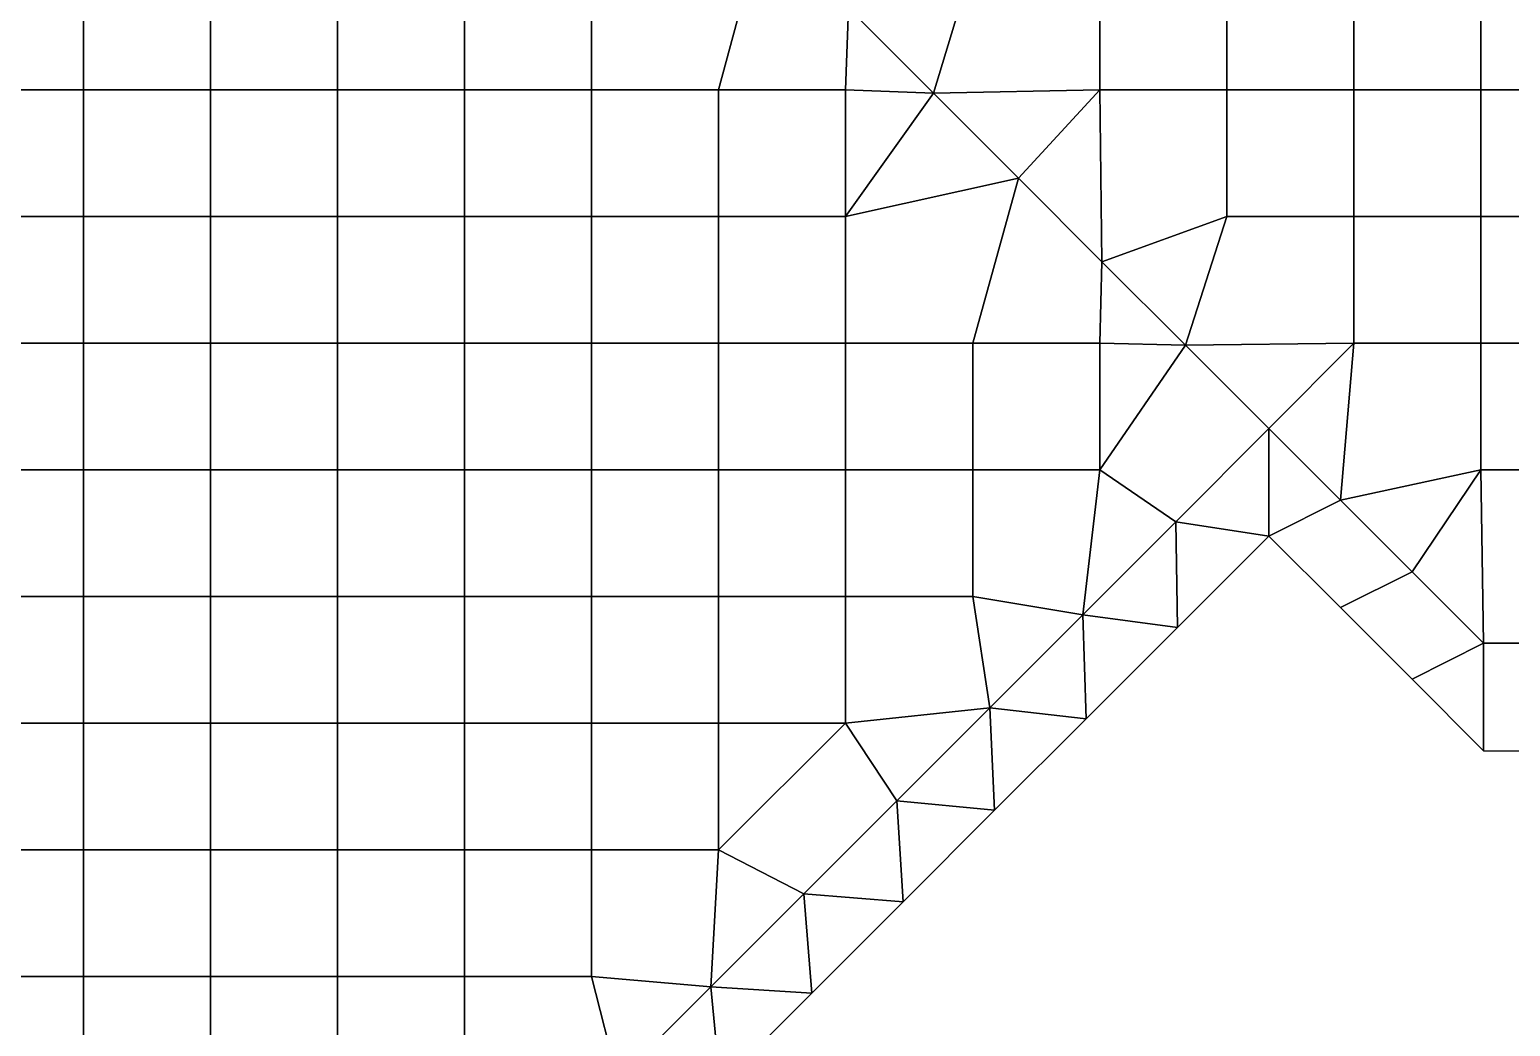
# Model space of a CAD drawing. Extents: x -13 to 39.3, y -26.5 to 20.6.
# Drawn here: x 5.41 to 11.26, y -18.2 to -14.26 of the extents above; entities that cross this region are included whole.
import ezdxf

# ---------------------------------------------------------------- set-up
doc = ezdxf.new("R2010")
doc.units = 0
doc.layers.add('BARS', color=1, linetype='CONTINUOUS')
doc.layers.add('FACES', color=5, linetype='CONTINUOUS')

msp = doc.modelspace()

# ---------------------------------------------------------------- linework, layer by layer
at = {"layer": 'BARS'}
for p, q in [((8.97809, -14.5134), (8.64221, -14.1775)), ((8.97809, -14.5134, 3.3), (8.64221, -14.1775, 3.3)), ((9.31396, -14.8492), (8.97809, -14.5134)), ((9.31396, -14.8492, 3.3), (8.97809, -14.5134, 3.3)), ((9.64394, -15.1792), (9.31396, -14.8492)), ((9.64394, -15.1792, 3.3), (9.31396, -14.8492, 3.3)), ((9.97393, -15.5092), (9.64394, -15.1792)), ((9.97393, -15.5092, 3.3), (9.64394, -15.1792, 3.3)), ((10.3039, -15.8392), (9.97393, -15.5092)), ((10.3039, -15.8392, 3.3), (9.97393, -15.5092, 3.3)), ((9.93621, -16.2069), (10.3039, -15.8392)), ((9.93621, -16.2069, 3.3), (10.3039, -15.8392, 3.3)), ((10.5868, -16.122), (10.3039, -15.8392)), ((10.5868, -16.122, 3.3), (10.3039, -15.8392, 3.3)), ((10.8696, -16.4049), (10.5868, -16.122)), ((10.8696, -16.4049, 3.3), (10.5868, -16.122, 3.3)), ((9.56852, -16.5746), (9.93621, -16.2069)), ((9.56852, -16.5746, 3.3), (9.93621, -16.2069, 3.3)), ((9.9425, -16.6249), (10.3039, -16.2635)), ((9.9425, -16.6249, 3.3), (10.3039, -16.2635, 3.3)), ((10.3039, -16.2635), (10.5868, -16.5463)), ((10.3039, -16.2635, 3.3), (10.5868, -16.5463, 3.3)), ((11.1524, -16.6877), (10.8696, -16.4049)), ((11.1524, -16.6877, 3.3), (10.8696, -16.4049, 3.3)), ((10.5868, -16.5463), (10.8696, -16.8291)), ((10.5868, -16.5463, 3.3), (10.8696, -16.8291, 3.3)), ((9.20082, -16.9423), (9.56852, -16.5746)), ((9.20082, -16.9423, 3.3), (9.56852, -16.5746, 3.3)), ((9.58109, -16.9863), (9.9425, -16.6249)), ((9.58109, -16.9863, 3.3), (9.9425, -16.6249, 3.3)), ((11.1524, -16.6877), (11.6518, -16.6877)), ((11.1524, -16.6877, 3.3), (11.6518, -16.6877, 3.3)), ((10.8696, -16.8291), (11.1524, -17.112)), ((10.8696, -16.8291, 3.3), (11.1524, -17.112, 3.3)), ((8.83313, -17.31), (9.20082, -16.9423)), ((8.83313, -17.31, 3.3), (9.20082, -16.9423, 3.3)), ((9.21968, -17.3477), (9.58109, -16.9863)), ((9.21968, -17.3477, 3.3), (9.58109, -16.9863, 3.3)), ((11.1524, -17.112), (11.6518, -17.112)), ((11.1524, -17.112, 3.3), (11.6518, -17.112, 3.3)), ((8.46543, -17.6777), (8.83313, -17.31)), ((8.46543, -17.6777, 3.3), (8.83313, -17.31, 3.3)), ((8.85827, -17.7091), (9.21968, -17.3477)), ((8.85827, -17.7091, 3.3), (9.21968, -17.3477, 3.3)), ((8.09774, -18.0454), (8.46543, -17.6777)), ((8.09774, -18.0454, 3.3), (8.46543, -17.6777, 3.3)), ((8.49686, -18.0705), (8.85827, -17.7091)), ((8.49686, -18.0705, 3.3), (8.85827, -17.7091, 3.3)), ((7.73004, -18.4131), (8.09774, -18.0454)), ((7.73004, -18.4131, 3.3), (8.09774, -18.0454, 3.3)), ((8.13545, -18.4319), (8.49686, -18.0705)), ((8.13545, -18.4319, 3.3), (8.49686, -18.0705, 3.3))]:
    msp.add_line(p, q, dxfattribs=at)
at = {"layer": 'FACES'}
for points in [[(8.12887, -14.4995), (8.30633, -13.8416), (7.62675, -13.9988), (7.62675, -14.4995)], [(8.12887, -14.4995, 3.3), (8.30633, -13.8416, 3.3), (7.62675, -13.9988, 3.3), (7.62675, -14.4995, 3.3)], [(8.64221, -14.1775), (8.30633, -13.8416), (8.12887, -14.4995), (8.63098, -14.4995)], [(8.64221, -14.1775, 3.3), (8.30633, -13.8416, 3.3), (8.12887, -14.4995, 3.3), (8.63098, -14.4995, 3.3)], [(5.6183, -13.9988), (5.11618, -13.9988), (5.11618, -14.4995), (5.6183, -14.4995)], [(5.6183, -13.9988, 3.3), (5.11618, -13.9988, 3.3), (5.11618, -14.4995, 3.3), (5.6183, -14.4995, 3.3)], [(6.12041, -13.9988), (5.6183, -13.9988), (5.6183, -14.4995), (6.12041, -14.4995)], [(6.12041, -13.9988, 3.3), (5.6183, -13.9988, 3.3), (5.6183, -14.4995, 3.3), (6.12041, -14.4995, 3.3)], [(6.62252, -13.9988), (6.12041, -13.9988), (6.12041, -14.4995), (6.62252, -14.4995)], [(6.62252, -13.9988, 3.3), (6.12041, -13.9988, 3.3), (6.12041, -14.4995, 3.3), (6.62252, -14.4995, 3.3)], [(7.12464, -13.9988), (6.62252, -13.9988), (6.62252, -14.4995), (7.12464, -14.4995)], [(7.12464, -13.9988, 3.3), (6.62252, -13.9988, 3.3), (6.62252, -14.4995, 3.3), (7.12464, -14.4995, 3.3)], [(7.62675, -13.9988), (7.12464, -13.9988), (7.12464, -14.4995), (7.62675, -14.4995)], [(7.62675, -13.9988, 3.3), (7.12464, -13.9988, 3.3), (7.12464, -14.4995, 3.3), (7.62675, -14.4995, 3.3)], [(8.97809, -14.5134), (9.13309, -13.9988), (8.64221, -14.1775)], [(8.97809, -14.5134, 3.3), (9.13309, -13.9988, 3.3), (8.64221, -14.1775, 3.3)], [(9.63521, -14.4995), (9.63521, -13.9988), (9.13309, -13.9988), (8.97809, -14.5134)], [(9.63521, -14.4995, 3.3), (9.63521, -13.9988, 3.3), (9.13309, -13.9988, 3.3), (8.97809, -14.5134, 3.3)], [(10.1373, -13.9988), (9.63521, -13.9988), (9.63521, -14.4995), (10.1373, -14.4995)], [(10.1373, -13.9988, 3.3), (9.63521, -13.9988, 3.3), (9.63521, -14.4995, 3.3), (10.1373, -14.4995, 3.3)], [(10.6394, -13.9988), (10.1373, -13.9988), (10.1373, -14.4995), (10.6394, -14.4995)], [(10.6394, -13.9988, 3.3), (10.1373, -13.9988, 3.3), (10.1373, -14.4995, 3.3), (10.6394, -14.4995, 3.3)], [(11.1415, -13.9988), (10.6394, -13.9988), (10.6394, -14.4995), (11.1415, -14.4995)], [(11.1415, -13.9988, 3.3), (10.6394, -13.9988, 3.3), (10.6394, -14.4995, 3.3), (11.1415, -14.4995, 3.3)], [(11.6437, -13.9988), (11.1415, -13.9988), (11.1415, -14.4995), (11.6437, -14.4995)], [(11.6437, -13.9988, 3.3), (11.1415, -13.9988, 3.3), (11.1415, -14.4995, 3.3), (11.6437, -14.4995, 3.3)], [(8.97809, -14.5134), (8.64221, -14.1775), (8.63098, -14.4995)], [(8.97809, -14.5134, 3.3), (8.64221, -14.1775, 3.3), (8.63098, -14.4995, 3.3)], [(8.97809, -14.5134, 0.66), (8.97809, -14.5134), (8.64221, -14.1775), (8.64221, -14.1775, 0.66)], [(8.97809, -14.5134, 1.32), (8.97809, -14.5134, 0.66), (8.64221, -14.1775, 0.66), (8.64221, -14.1775, 1.32)], [(8.97809, -14.5134, 1.98), (8.97809, -14.5134, 1.32), (8.64221, -14.1775, 1.32), (8.64221, -14.1775, 1.98)], [(8.97809, -14.5134, 2.64), (8.97809, -14.5134, 1.98), (8.64221, -14.1775, 1.98), (8.64221, -14.1775, 2.64)], [(8.97809, -14.5134, 2.64), (8.64221, -14.1775, 2.64), (8.64221, -14.1775, 3.3), (8.97809, -14.5134, 3.3)], [(5.6183, -14.4995), (5.11618, -14.4995), (5.11618, -15.0002), (5.6183, -15.0002)], [(5.6183, -14.4995, 3.3), (5.11618, -14.4995, 3.3), (5.11618, -15.0002, 3.3), (5.6183, -15.0002, 3.3)], [(6.12041, -14.4995), (5.6183, -14.4995), (5.6183, -15.0002), (6.12041, -15.0002)], [(6.12041, -14.4995, 3.3), (5.6183, -14.4995, 3.3), (5.6183, -15.0002, 3.3), (6.12041, -15.0002, 3.3)], [(6.62252, -14.4995), (6.12041, -14.4995), (6.12041, -15.0002), (6.62252, -15.0002)], [(6.62252, -14.4995, 3.3), (6.12041, -14.4995, 3.3), (6.12041, -15.0002, 3.3), (6.62252, -15.0002, 3.3)], [(7.12464, -14.4995), (6.62252, -14.4995), (6.62252, -15.0002), (7.12464, -15.0002)], [(7.12464, -14.4995, 3.3), (6.62252, -14.4995, 3.3), (6.62252, -15.0002, 3.3), (7.12464, -15.0002, 3.3)], [(7.62675, -14.4995), (7.12464, -14.4995), (7.12464, -15.0002), (7.62675, -15.0002)], [(7.62675, -14.4995, 3.3), (7.12464, -14.4995, 3.3), (7.12464, -15.0002, 3.3), (7.62675, -15.0002, 3.3)], [(8.12887, -14.4995), (7.62675, -14.4995), (7.62675, -15.0002), (8.12887, -15.0002)], [(8.12887, -14.4995, 3.3), (7.62675, -14.4995, 3.3), (7.62675, -15.0002, 3.3), (8.12887, -15.0002, 3.3)], [(8.63098, -14.4995), (8.12887, -14.4995), (8.12887, -15.0002), (8.63098, -15.0002)], [(8.63098, -14.4995, 3.3), (8.12887, -14.4995, 3.3), (8.12887, -15.0002, 3.3), (8.63098, -15.0002, 3.3)], [(8.97809, -14.5134), (8.63098, -14.4995), (8.63098, -15.0002)], [(8.97809, -14.5134, 3.3), (8.63098, -14.4995, 3.3), (8.63098, -15.0002, 3.3)], [(9.31396, -14.8492), (8.97809, -14.5134), (8.63098, -15.0002)], [(9.31396, -14.8492, 3.3), (8.97809, -14.5134, 3.3), (8.63098, -15.0002, 3.3)], [(9.63521, -14.4995), (8.97809, -14.5134), (9.31396, -14.8492)], [(9.63521, -14.4995, 3.3), (8.97809, -14.5134, 3.3), (9.31396, -14.8492, 3.3)], [(9.31396, -14.8492, 0.66), (9.31396, -14.8492), (8.97809, -14.5134), (8.97809, -14.5134, 0.66)], [(9.31396, -14.8492, 1.32), (9.31396, -14.8492, 0.66), (8.97809, -14.5134, 0.66), (8.97809, -14.5134, 1.32)], [(9.31396, -14.8492, 1.98), (9.31396, -14.8492, 1.32), (8.97809, -14.5134, 1.32), (8.97809, -14.5134, 1.98)], [(9.31396, -14.8492, 2.64), (9.31396, -14.8492, 1.98), (8.97809, -14.5134, 1.98), (8.97809, -14.5134, 2.64)], [(9.31396, -14.8492, 2.64), (8.97809, -14.5134, 2.64), (8.97809, -14.5134, 3.3), (9.31396, -14.8492, 3.3)], [(9.64394, -15.1792), (9.63521, -14.4995), (9.31396, -14.8492)], [(9.64394, -15.1792, 3.3), (9.63521, -14.4995, 3.3), (9.31396, -14.8492, 3.3)], [(10.1373, -15.0002), (10.1373, -14.4995), (9.63521, -14.4995), (9.64394, -15.1792)], [(10.1373, -15.0002, 3.3), (10.1373, -14.4995, 3.3), (9.63521, -14.4995, 3.3), (9.64394, -15.1792, 3.3)], [(10.6394, -14.4995), (10.1373, -14.4995), (10.1373, -15.0002), (10.6394, -15.0002)], [(10.6394, -14.4995, 3.3), (10.1373, -14.4995, 3.3), (10.1373, -15.0002, 3.3), (10.6394, -15.0002, 3.3)], [(11.1415, -14.4995), (10.6394, -14.4995), (10.6394, -15.0002), (11.1415, -15.0002)], [(11.1415, -14.4995, 3.3), (10.6394, -14.4995, 3.3), (10.6394, -15.0002, 3.3), (11.1415, -15.0002, 3.3)], [(11.6437, -14.4995), (11.1415, -14.4995), (11.1415, -15.0002), (11.6437, -15.0002)], [(11.6437, -14.4995, 3.3), (11.1415, -14.4995, 3.3), (11.1415, -15.0002, 3.3), (11.6437, -15.0002, 3.3)], [(9.13309, -15.5009), (9.31396, -14.8492), (8.63098, -15.0002), (8.63098, -15.5009)], [(9.13309, -15.5009, 3.3), (9.31396, -14.8492, 3.3), (8.63098, -15.0002, 3.3), (8.63098, -15.5009, 3.3)], [(9.64394, -15.1792), (9.31396, -14.8492), (9.13309, -15.5009), (9.63521, -15.5009)], [(9.64394, -15.1792, 3.3), (9.31396, -14.8492, 3.3), (9.13309, -15.5009, 3.3), (9.63521, -15.5009, 3.3)], [(9.64394, -15.1792, 0.66), (9.64394, -15.1792), (9.31396, -14.8492), (9.31396, -14.8492, 0.66)], [(9.64394, -15.1792, 1.32), (9.64394, -15.1792, 0.66), (9.31396, -14.8492, 0.66), (9.31396, -14.8492, 1.32)], [(9.64394, -15.1792, 1.98), (9.64394, -15.1792, 1.32), (9.31396, -14.8492, 1.32), (9.31396, -14.8492, 1.98)], [(9.64394, -15.1792, 2.64), (9.64394, -15.1792, 1.98), (9.31396, -14.8492, 1.98), (9.31396, -14.8492, 2.64)], [(9.64394, -15.1792, 2.64), (9.31396, -14.8492, 2.64), (9.31396, -14.8492, 3.3), (9.64394, -15.1792, 3.3)], [(5.6183, -15.0002), (5.11618, -15.0002), (5.11618, -15.5009), (5.6183, -15.5009)], [(5.6183, -15.0002, 3.3), (5.11618, -15.0002, 3.3), (5.11618, -15.5009, 3.3), (5.6183, -15.5009, 3.3)], [(6.12041, -15.0002), (5.6183, -15.0002), (5.6183, -15.5009), (6.12041, -15.5009)], [(6.12041, -15.0002, 3.3), (5.6183, -15.0002, 3.3), (5.6183, -15.5009, 3.3), (6.12041, -15.5009, 3.3)], [(6.62252, -15.0002), (6.12041, -15.0002), (6.12041, -15.5009), (6.62252, -15.5009)], [(6.62252, -15.0002, 3.3), (6.12041, -15.0002, 3.3), (6.12041, -15.5009, 3.3), (6.62252, -15.5009, 3.3)], [(7.12464, -15.0002), (6.62252, -15.0002), (6.62252, -15.5009), (7.12464, -15.5009)], [(7.12464, -15.0002, 3.3), (6.62252, -15.0002, 3.3), (6.62252, -15.5009, 3.3), (7.12464, -15.5009, 3.3)], [(7.62675, -15.0002), (7.12464, -15.0002), (7.12464, -15.5009), (7.62675, -15.5009)], [(7.62675, -15.0002, 3.3), (7.12464, -15.0002, 3.3), (7.12464, -15.5009, 3.3), (7.62675, -15.5009, 3.3)], [(8.12887, -15.0002), (7.62675, -15.0002), (7.62675, -15.5009), (8.12887, -15.5009)], [(8.12887, -15.0002, 3.3), (7.62675, -15.0002, 3.3), (7.62675, -15.5009, 3.3), (8.12887, -15.5009, 3.3)], [(8.63098, -15.0002), (8.12887, -15.0002), (8.12887, -15.5009), (8.63098, -15.5009)], [(8.63098, -15.0002, 3.3), (8.12887, -15.0002, 3.3), (8.12887, -15.5009, 3.3), (8.63098, -15.5009, 3.3)], [(9.97393, -15.5092), (10.1373, -15.0002), (9.64394, -15.1792)], [(9.97393, -15.5092, 3.3), (10.1373, -15.0002, 3.3), (9.64394, -15.1792, 3.3)], [(10.6394, -15.0002), (10.1373, -15.0002), (9.97393, -15.5092), (10.6394, -15.5009)], [(10.6394, -15.0002, 3.3), (10.1373, -15.0002, 3.3), (9.97393, -15.5092, 3.3), (10.6394, -15.5009, 3.3)], [(11.1415, -15.0002), (10.6394, -15.0002), (10.6394, -15.5009), (11.1415, -15.5009)], [(11.1415, -15.0002, 3.3), (10.6394, -15.0002, 3.3), (10.6394, -15.5009, 3.3), (11.1415, -15.5009, 3.3)], [(11.6437, -15.0002), (11.1415, -15.0002), (11.1415, -15.5009), (11.6437, -15.5009)], [(11.6437, -15.0002, 3.3), (11.1415, -15.0002, 3.3), (11.1415, -15.5009, 3.3), (11.6437, -15.5009, 3.3)], [(9.97393, -15.5092), (9.64394, -15.1792), (9.63521, -15.5009)], [(9.97393, -15.5092, 3.3), (9.64394, -15.1792, 3.3), (9.63521, -15.5009, 3.3)], [(9.97393, -15.5092, 0.66), (9.97393, -15.5092), (9.64394, -15.1792), (9.64394, -15.1792, 0.66)], [(9.97393, -15.5092, 1.32), (9.97393, -15.5092, 0.66), (9.64394, -15.1792, 0.66), (9.64394, -15.1792, 1.32)], [(9.97393, -15.5092, 1.98), (9.97393, -15.5092, 1.32), (9.64394, -15.1792, 1.32), (9.64394, -15.1792, 1.98)], [(9.97393, -15.5092, 2.64), (9.97393, -15.5092, 1.98), (9.64394, -15.1792, 1.98), (9.64394, -15.1792, 2.64)], [(9.97393, -15.5092, 2.64), (9.64394, -15.1792, 2.64), (9.64394, -15.1792, 3.3), (9.97393, -15.5092, 3.3)], [(5.6183, -15.5009), (5.11618, -15.5009), (5.11618, -16.0016), (5.6183, -16.0016)], [(5.6183, -15.5009, 3.3), (5.11618, -15.5009, 3.3), (5.11618, -16.0016, 3.3), (5.6183, -16.0016, 3.3)], [(6.12041, -15.5009), (5.6183, -15.5009), (5.6183, -16.0016), (6.12041, -16.0016)], [(6.12041, -15.5009, 3.3), (5.6183, -15.5009, 3.3), (5.6183, -16.0016, 3.3), (6.12041, -16.0016, 3.3)], [(6.62252, -15.5009), (6.12041, -15.5009), (6.12041, -16.0016), (6.62252, -16.0016)], [(6.62252, -15.5009, 3.3), (6.12041, -15.5009, 3.3), (6.12041, -16.0016, 3.3), (6.62252, -16.0016, 3.3)], [(7.12464, -15.5009), (6.62252, -15.5009), (6.62252, -16.0016), (7.12464, -16.0016)], [(7.12464, -15.5009, 3.3), (6.62252, -15.5009, 3.3), (6.62252, -16.0016, 3.3), (7.12464, -16.0016, 3.3)], [(7.62675, -15.5009), (7.12464, -15.5009), (7.12464, -16.0016), (7.62675, -16.0016)], [(7.62675, -15.5009, 3.3), (7.12464, -15.5009, 3.3), (7.12464, -16.0016, 3.3), (7.62675, -16.0016, 3.3)], [(8.12887, -15.5009), (7.62675, -15.5009), (7.62675, -16.0016), (8.12887, -16.0016)], [(8.12887, -15.5009, 3.3), (7.62675, -15.5009, 3.3), (7.62675, -16.0016, 3.3), (8.12887, -16.0016, 3.3)], [(8.63098, -15.5009), (8.12887, -15.5009), (8.12887, -16.0016), (8.63098, -16.0016)], [(8.63098, -15.5009, 3.3), (8.12887, -15.5009, 3.3), (8.12887, -16.0016, 3.3), (8.63098, -16.0016, 3.3)], [(9.13309, -15.5009), (8.63098, -15.5009), (8.63098, -16.0016), (9.13309, -16.0016)], [(9.13309, -15.5009, 3.3), (8.63098, -15.5009, 3.3), (8.63098, -16.0016, 3.3), (9.13309, -16.0016, 3.3)], [(9.63521, -15.5009), (9.13309, -15.5009), (9.13309, -16.0016), (9.63521, -16.0016)], [(9.63521, -15.5009, 3.3), (9.13309, -15.5009, 3.3), (9.13309, -16.0016, 3.3), (9.63521, -16.0016, 3.3)], [(9.97393, -15.5092), (9.63521, -15.5009), (9.63521, -16.0016)], [(9.97393, -15.5092, 3.3), (9.63521, -15.5009, 3.3), (9.63521, -16.0016, 3.3)], [(10.6394, -15.5009), (9.97393, -15.5092), (10.3039, -15.8392)], [(10.6394, -15.5009, 3.3), (9.97393, -15.5092, 3.3), (10.3039, -15.8392, 3.3)], [(10.5868, -16.122), (10.6394, -15.5009), (10.3039, -15.8392)], [(10.5868, -16.122, 3.3), (10.6394, -15.5009, 3.3), (10.3039, -15.8392, 3.3)], [(11.1415, -15.5009), (10.6394, -15.5009), (10.5868, -16.122), (11.1415, -16.0016)], [(11.1415, -15.5009, 3.3), (10.6394, -15.5009, 3.3), (10.5868, -16.122, 3.3), (11.1415, -16.0016, 3.3)], [(11.6437, -15.5009), (11.1415, -15.5009), (11.1415, -16.0016), (11.6437, -16.0016)], [(11.6437, -15.5009, 3.3), (11.1415, -15.5009, 3.3), (11.1415, -16.0016, 3.3), (11.6437, -16.0016, 3.3)], [(10.3039, -15.8392), (9.97393, -15.5092), (9.63521, -16.0016), (9.93621, -16.2069)], [(10.3039, -15.8392, 3.3), (9.97393, -15.5092, 3.3), (9.63521, -16.0016, 3.3), (9.93621, -16.2069, 3.3)], [(10.3039, -15.8392, 0.66), (10.3039, -15.8392), (9.97393, -15.5092), (9.97393, -15.5092, 0.66)], [(10.3039, -15.8392, 1.32), (10.3039, -15.8392, 0.66), (9.97393, -15.5092, 0.66), (9.97393, -15.5092, 1.32)], [(10.3039, -15.8392, 1.98), (10.3039, -15.8392, 1.32), (9.97393, -15.5092, 1.32), (9.97393, -15.5092, 1.98)], [(10.3039, -15.8392, 2.64), (10.3039, -15.8392, 1.98), (9.97393, -15.5092, 1.98), (9.97393, -15.5092, 2.64)], [(10.3039, -15.8392, 2.64), (9.97393, -15.5092, 2.64), (9.97393, -15.5092, 3.3), (10.3039, -15.8392, 3.3)], [(10.3039, -15.8392), (9.93621, -16.2069), (10.3039, -16.2635)], [(9.93621, -16.2069), (9.93621, -16.2069, 0.66), (10.3039, -15.8392, 0.66), (10.3039, -15.8392)], [(10.3039, -15.8392, 0.66), (9.93621, -16.2069, 0.66), (9.93621, -16.2069, 1.32), (10.3039, -15.8392, 1.32)], [(10.3039, -15.8392, 1.32), (9.93621, -16.2069, 1.32), (9.93621, -16.2069, 1.98), (10.3039, -15.8392, 1.98)], [(10.3039, -15.8392, 1.98), (9.93621, -16.2069, 1.98), (9.93621, -16.2069, 2.64), (10.3039, -15.8392, 2.64)], [(10.3039, -15.8392, 2.64), (9.93621, -16.2069, 2.64), (9.93621, -16.2069, 3.3), (10.3039, -15.8392, 3.3)], [(10.3039, -15.8392, 3.3), (9.93621, -16.2069, 3.3), (10.3039, -16.2635, 3.3)], [(10.5868, -16.122), (10.3039, -15.8392), (10.3039, -16.2635)], [(10.5868, -16.122, 0.66), (10.5868, -16.122), (10.3039, -15.8392), (10.3039, -15.8392, 0.66)], [(10.5868, -16.122, 0.66), (10.3039, -15.8392, 0.66), (10.3039, -15.8392, 1.32), (10.5868, -16.122, 1.32)], [(10.5868, -16.122, 1.32), (10.3039, -15.8392, 1.32), (10.3039, -15.8392, 1.98), (10.5868, -16.122, 1.98)], [(10.5868, -16.122, 1.98), (10.3039, -15.8392, 1.98), (10.3039, -15.8392, 2.64), (10.5868, -16.122, 2.64)], [(10.5868, -16.122, 2.64), (10.3039, -15.8392, 2.64), (10.3039, -15.8392, 3.3), (10.5868, -16.122, 3.3)], [(10.5868, -16.122, 3.3), (10.3039, -15.8392, 3.3), (10.3039, -16.2635, 3.3)], [(5.6183, -16.0016), (5.11618, -16.0016), (5.11618, -16.5024), (5.6183, -16.5024)], [(5.6183, -16.0016, 3.3), (5.11618, -16.0016, 3.3), (5.11618, -16.5024, 3.3), (5.6183, -16.5024, 3.3)], [(6.12041, -16.0016), (5.6183, -16.0016), (5.6183, -16.5024), (6.12041, -16.5024)], [(6.12041, -16.0016, 3.3), (5.6183, -16.0016, 3.3), (5.6183, -16.5024, 3.3), (6.12041, -16.5024, 3.3)], [(6.62252, -16.0016), (6.12041, -16.0016), (6.12041, -16.5024), (6.62252, -16.5024)], [(6.62252, -16.0016, 3.3), (6.12041, -16.0016, 3.3), (6.12041, -16.5024, 3.3), (6.62252, -16.5024, 3.3)], [(7.12464, -16.0016), (6.62252, -16.0016), (6.62252, -16.5024), (7.12464, -16.5024)], [(7.12464, -16.0016, 3.3), (6.62252, -16.0016, 3.3), (6.62252, -16.5024, 3.3), (7.12464, -16.5024, 3.3)], [(7.62675, -16.0016), (7.12464, -16.0016), (7.12464, -16.5024), (7.62675, -16.5024)], [(7.62675, -16.0016, 3.3), (7.12464, -16.0016, 3.3), (7.12464, -16.5024, 3.3), (7.62675, -16.5024, 3.3)], [(8.12887, -16.0016), (7.62675, -16.0016), (7.62675, -16.5024), (8.12887, -16.5024)], [(8.12887, -16.0016, 3.3), (7.62675, -16.0016, 3.3), (7.62675, -16.5024, 3.3), (8.12887, -16.5024, 3.3)], [(8.63098, -16.0016), (8.12887, -16.0016), (8.12887, -16.5024), (8.63098, -16.5024)], [(8.63098, -16.0016, 3.3), (8.12887, -16.0016, 3.3), (8.12887, -16.5024, 3.3), (8.63098, -16.5024, 3.3)], [(9.13309, -16.0016), (8.63098, -16.0016), (8.63098, -16.5024), (9.13309, -16.5024)], [(9.13309, -16.0016, 3.3), (8.63098, -16.0016, 3.3), (8.63098, -16.5024, 3.3), (9.13309, -16.5024, 3.3)], [(9.56852, -16.5746), (9.63521, -16.0016), (9.13309, -16.0016), (9.13309, -16.5024)], [(9.56852, -16.5746, 3.3), (9.63521, -16.0016, 3.3), (9.13309, -16.0016, 3.3), (9.13309, -16.5024, 3.3)], [(9.93621, -16.2069), (9.63521, -16.0016), (9.56852, -16.5746)], [(9.93621, -16.2069, 3.3), (9.63521, -16.0016, 3.3), (9.56852, -16.5746, 3.3)], [(11.1415, -16.0016), (10.5868, -16.122), (10.8696, -16.4049)], [(11.1415, -16.0016, 3.3), (10.5868, -16.122, 3.3), (10.8696, -16.4049, 3.3)], [(11.1524, -16.6877), (11.1415, -16.0016), (10.8696, -16.4049)], [(11.1524, -16.6877, 3.3), (11.1415, -16.0016, 3.3), (10.8696, -16.4049, 3.3)], [(11.6518, -16.6877), (11.6437, -16.0016), (11.1415, -16.0016), (11.1524, -16.6877)], [(11.6518, -16.6877, 3.3), (11.6437, -16.0016, 3.3), (11.1415, -16.0016, 3.3), (11.1524, -16.6877, 3.3)], [(10.8696, -16.4049), (10.5868, -16.122), (10.3039, -16.2635), (10.5868, -16.5463)], [(10.8696, -16.4049, 3.3), (10.5868, -16.122, 3.3), (10.3039, -16.2635, 3.3), (10.5868, -16.5463, 3.3)], [(10.8696, -16.4049, 0.66), (10.8696, -16.4049), (10.5868, -16.122), (10.5868, -16.122, 0.66)], [(10.8696, -16.4049, 0.66), (10.5868, -16.122, 0.66), (10.5868, -16.122, 1.32), (10.8696, -16.4049, 1.32)], [(10.8696, -16.4049, 1.32), (10.5868, -16.122, 1.32), (10.5868, -16.122, 1.98), (10.8696, -16.4049, 1.98)], [(10.8696, -16.4049, 1.98), (10.5868, -16.122, 1.98), (10.5868, -16.122, 2.64), (10.8696, -16.4049, 2.64)], [(10.8696, -16.4049, 2.64), (10.5868, -16.122, 2.64), (10.5868, -16.122, 3.3), (10.8696, -16.4049, 3.3)], [(9.9425, -16.6249), (9.93621, -16.2069), (9.56852, -16.5746)], [(9.56852, -16.5746), (9.56852, -16.5746, 0.66), (9.93621, -16.2069, 0.66), (9.93621, -16.2069)], [(9.93621, -16.2069, 0.66), (9.56852, -16.5746, 0.66), (9.56852, -16.5746, 1.32), (9.93621, -16.2069, 1.32)], [(9.93621, -16.2069, 1.32), (9.56852, -16.5746, 1.32), (9.56852, -16.5746, 1.98), (9.93621, -16.2069, 1.98)], [(9.93621, -16.2069, 1.98), (9.56852, -16.5746, 1.98), (9.56852, -16.5746, 2.64), (9.93621, -16.2069, 2.64)], [(9.93621, -16.2069, 2.64), (9.56852, -16.5746, 2.64), (9.56852, -16.5746, 3.3), (9.93621, -16.2069, 3.3)], [(9.9425, -16.6249, 3.3), (9.93621, -16.2069, 3.3), (9.56852, -16.5746, 3.3)], [(10.3039, -16.2635), (9.93621, -16.2069), (9.9425, -16.6249)], [(10.3039, -16.2635, 3.3), (9.93621, -16.2069, 3.3), (9.9425, -16.6249, 3.3)], [(11.1524, -16.6877), (10.8696, -16.4049), (10.5868, -16.5463), (10.8696, -16.8291)], [(11.1524, -16.6877, 3.3), (10.8696, -16.4049, 3.3), (10.5868, -16.5463, 3.3), (10.8696, -16.8291, 3.3)], [(11.1524, -16.6877, 0.66), (11.1524, -16.6877), (10.8696, -16.4049), (10.8696, -16.4049, 0.66)], [(11.1524, -16.6877, 0.66), (10.8696, -16.4049, 0.66), (10.8696, -16.4049, 1.32), (11.1524, -16.6877, 1.32)], [(11.1524, -16.6877, 1.32), (10.8696, -16.4049, 1.32), (10.8696, -16.4049, 1.98), (11.1524, -16.6877, 1.98)], [(11.1524, -16.6877, 1.98), (10.8696, -16.4049, 1.98), (10.8696, -16.4049, 2.64), (11.1524, -16.6877, 2.64)], [(11.1524, -16.6877, 2.64), (10.8696, -16.4049, 2.64), (10.8696, -16.4049, 3.3), (11.1524, -16.6877, 3.3)], [(5.6183, -16.5024), (5.11618, -16.5024), (5.11618, -17.0031), (5.6183, -17.0031)], [(5.6183, -16.5024, 3.3), (5.11618, -16.5024, 3.3), (5.11618, -17.0031, 3.3), (5.6183, -17.0031, 3.3)], [(6.12041, -16.5024), (5.6183, -16.5024), (5.6183, -17.0031), (6.12041, -17.0031)], [(6.12041, -16.5024, 3.3), (5.6183, -16.5024, 3.3), (5.6183, -17.0031, 3.3), (6.12041, -17.0031, 3.3)], [(6.62252, -16.5024), (6.12041, -16.5024), (6.12041, -17.0031), (6.62252, -17.0031)], [(6.62252, -16.5024, 3.3), (6.12041, -16.5024, 3.3), (6.12041, -17.0031, 3.3), (6.62252, -17.0031, 3.3)], [(7.12464, -16.5024), (6.62252, -16.5024), (6.62252, -17.0031), (7.12464, -17.0031)], [(7.12464, -16.5024, 3.3), (6.62252, -16.5024, 3.3), (6.62252, -17.0031, 3.3), (7.12464, -17.0031, 3.3)], [(7.62675, -16.5024), (7.12464, -16.5024), (7.12464, -17.0031), (7.62675, -17.0031)], [(7.62675, -16.5024, 3.3), (7.12464, -16.5024, 3.3), (7.12464, -17.0031, 3.3), (7.62675, -17.0031, 3.3)], [(8.12887, -16.5024), (7.62675, -16.5024), (7.62675, -17.0031), (8.12887, -17.0031)], [(8.12887, -16.5024, 3.3), (7.62675, -16.5024, 3.3), (7.62675, -17.0031, 3.3), (8.12887, -17.0031, 3.3)], [(8.63098, -16.5024), (8.12887, -16.5024), (8.12887, -17.0031), (8.63098, -17.0031)], [(8.63098, -16.5024, 3.3), (8.12887, -16.5024, 3.3), (8.12887, -17.0031, 3.3), (8.63098, -17.0031, 3.3)], [(9.20082, -16.9423), (9.13309, -16.5024), (8.63098, -16.5024), (8.63098, -17.0031)], [(9.20082, -16.9423, 3.3), (9.13309, -16.5024, 3.3), (8.63098, -16.5024, 3.3), (8.63098, -17.0031, 3.3)], [(9.56852, -16.5746), (9.13309, -16.5024), (9.20082, -16.9423)], [(9.56852, -16.5746, 3.3), (9.13309, -16.5024, 3.3), (9.20082, -16.9423, 3.3)], [(9.58109, -16.9863), (9.56852, -16.5746), (9.20082, -16.9423)], [(9.20082, -16.9423), (9.20082, -16.9423, 0.66), (9.56852, -16.5746, 0.66), (9.56852, -16.5746)], [(9.56852, -16.5746, 0.66), (9.20082, -16.9423, 0.66), (9.20082, -16.9423, 1.32), (9.56852, -16.5746, 1.32)], [(9.56852, -16.5746, 1.32), (9.20082, -16.9423, 1.32), (9.20082, -16.9423, 1.98), (9.56852, -16.5746, 1.98)], [(9.56852, -16.5746, 1.98), (9.20082, -16.9423, 1.98), (9.20082, -16.9423, 2.64), (9.56852, -16.5746, 2.64)], [(9.56852, -16.5746, 2.64), (9.20082, -16.9423, 2.64), (9.20082, -16.9423, 3.3), (9.56852, -16.5746, 3.3)], [(9.58109, -16.9863, 3.3), (9.56852, -16.5746, 3.3), (9.20082, -16.9423, 3.3)], [(9.9425, -16.6249), (9.56852, -16.5746), (9.58109, -16.9863)], [(9.9425, -16.6249, 3.3), (9.56852, -16.5746, 3.3), (9.58109, -16.9863, 3.3)], [(11.1524, -17.112), (11.1524, -16.6877), (10.8696, -16.8291)], [(11.1524, -17.112, 3.3), (11.1524, -16.6877, 3.3), (10.8696, -16.8291, 3.3)], [(11.6518, -17.112), (11.6518, -16.6877), (11.1524, -16.6877), (11.1524, -17.112)], [(11.1524, -16.6877), (11.1524, -16.6877, 0.66), (11.6518, -16.6877, 0.66), (11.6518, -16.6877)], [(11.6518, -16.6877, 0.66), (11.1524, -16.6877, 0.66), (11.1524, -16.6877, 1.32), (11.6518, -16.6877, 1.32)], [(11.6518, -16.6877, 1.32), (11.1524, -16.6877, 1.32), (11.1524, -16.6877, 1.98), (11.6518, -16.6877, 1.98)], [(11.6518, -16.6877, 1.98), (11.1524, -16.6877, 1.98), (11.1524, -16.6877, 2.64), (11.6518, -16.6877, 2.64)], [(11.6518, -16.6877, 2.64), (11.1524, -16.6877, 2.64), (11.1524, -16.6877, 3.3), (11.6518, -16.6877, 3.3)], [(11.6518, -17.112, 3.3), (11.6518, -16.6877, 3.3), (11.1524, -16.6877, 3.3), (11.1524, -17.112, 3.3)], [(9.20082, -16.9423), (8.63098, -17.0031), (8.83313, -17.31)], [(9.20082, -16.9423, 3.3), (8.63098, -17.0031, 3.3), (8.83313, -17.31, 3.3)], [(9.21968, -17.3477), (9.20082, -16.9423), (8.83313, -17.31)], [(8.83313, -17.31), (8.83313, -17.31, 0.66), (9.20082, -16.9423, 0.66), (9.20082, -16.9423)], [(9.20082, -16.9423, 0.66), (8.83313, -17.31, 0.66), (8.83313, -17.31, 1.32), (9.20082, -16.9423, 1.32)], [(9.20082, -16.9423, 1.32), (8.83313, -17.31, 1.32), (8.83313, -17.31, 1.98), (9.20082, -16.9423, 1.98)], [(9.20082, -16.9423, 1.98), (8.83313, -17.31, 1.98), (8.83313, -17.31, 2.64), (9.20082, -16.9423, 2.64)], [(9.20082, -16.9423, 2.64), (8.83313, -17.31, 2.64), (8.83313, -17.31, 3.3), (9.20082, -16.9423, 3.3)], [(9.21968, -17.3477, 3.3), (9.20082, -16.9423, 3.3), (8.83313, -17.31, 3.3)], [(9.58109, -16.9863), (9.20082, -16.9423), (9.21968, -17.3477)], [(9.58109, -16.9863, 3.3), (9.20082, -16.9423, 3.3), (9.21968, -17.3477, 3.3)], [(5.6183, -17.0031), (5.11618, -17.0031), (5.11618, -17.5038), (5.6183, -17.5038)], [(5.6183, -17.0031, 3.3), (5.11618, -17.0031, 3.3), (5.11618, -17.5038, 3.3), (5.6183, -17.5038, 3.3)], [(6.12041, -17.0031), (5.6183, -17.0031), (5.6183, -17.5038), (6.12041, -17.5038)], [(6.12041, -17.0031, 3.3), (5.6183, -17.0031, 3.3), (5.6183, -17.5038, 3.3), (6.12041, -17.5038, 3.3)], [(6.62252, -17.0031), (6.12041, -17.0031), (6.12041, -17.5038), (6.62252, -17.5038)], [(6.62252, -17.0031, 3.3), (6.12041, -17.0031, 3.3), (6.12041, -17.5038, 3.3), (6.62252, -17.5038, 3.3)], [(7.12464, -17.0031), (6.62252, -17.0031), (6.62252, -17.5038), (7.12464, -17.5038)], [(7.12464, -17.0031, 3.3), (6.62252, -17.0031, 3.3), (6.62252, -17.5038, 3.3), (7.12464, -17.5038, 3.3)], [(7.62675, -17.0031), (7.12464, -17.0031), (7.12464, -17.5038), (7.62675, -17.5038)], [(7.62675, -17.0031, 3.3), (7.12464, -17.0031, 3.3), (7.12464, -17.5038, 3.3), (7.62675, -17.5038, 3.3)], [(8.12887, -17.0031), (7.62675, -17.0031), (7.62675, -17.5038), (8.12887, -17.5038)], [(8.12887, -17.0031, 3.3), (7.62675, -17.0031, 3.3), (7.62675, -17.5038, 3.3), (8.12887, -17.5038, 3.3)], [(8.83313, -17.31), (8.63098, -17.0031), (8.12887, -17.5038), (8.46543, -17.6777)], [(8.12887, -17.5038), (8.63098, -17.0031), (8.12887, -17.0031)], [(8.83313, -17.31, 3.3), (8.63098, -17.0031, 3.3), (8.12887, -17.5038, 3.3), (8.46543, -17.6777, 3.3)], [(8.12887, -17.5038, 3.3), (8.63098, -17.0031, 3.3), (8.12887, -17.0031, 3.3)], [(8.83313, -17.31), (8.46543, -17.6777), (8.85827, -17.7091)], [(8.46543, -17.6777), (8.46543, -17.6777, 0.66), (8.83313, -17.31, 0.66), (8.83313, -17.31)], [(8.83313, -17.31, 0.66), (8.46543, -17.6777, 0.66), (8.46543, -17.6777, 1.32), (8.83313, -17.31, 1.32)], [(8.83313, -17.31, 1.32), (8.46543, -17.6777, 1.32), (8.46543, -17.6777, 1.98), (8.83313, -17.31, 1.98)], [(8.83313, -17.31, 1.98), (8.46543, -17.6777, 1.98), (8.46543, -17.6777, 2.64), (8.83313, -17.31, 2.64)], [(8.83313, -17.31, 2.64), (8.46543, -17.6777, 2.64), (8.46543, -17.6777, 3.3), (8.83313, -17.31, 3.3)], [(8.83313, -17.31, 3.3), (8.46543, -17.6777, 3.3), (8.85827, -17.7091, 3.3)], [(9.21968, -17.3477), (8.83313, -17.31), (8.85827, -17.7091)], [(9.21968, -17.3477, 3.3), (8.83313, -17.31, 3.3), (8.85827, -17.7091, 3.3)], [(5.6183, -17.5038), (5.11618, -17.5038), (5.11618, -18.0045), (5.6183, -18.0045)], [(5.6183, -17.5038, 3.3), (5.11618, -17.5038, 3.3), (5.11618, -18.0045, 3.3), (5.6183, -18.0045, 3.3)], [(6.12041, -17.5038), (5.6183, -17.5038), (5.6183, -18.0045), (6.12041, -18.0045)], [(6.12041, -17.5038, 3.3), (5.6183, -17.5038, 3.3), (5.6183, -18.0045, 3.3), (6.12041, -18.0045, 3.3)], [(6.62252, -17.5038), (6.12041, -17.5038), (6.12041, -18.0045), (6.62252, -18.0045)], [(6.62252, -17.5038, 3.3), (6.12041, -17.5038, 3.3), (6.12041, -18.0045, 3.3), (6.62252, -18.0045, 3.3)], [(7.12464, -17.5038), (6.62252, -17.5038), (6.62252, -18.0045), (7.12464, -18.0045)], [(7.12464, -17.5038, 3.3), (6.62252, -17.5038, 3.3), (6.62252, -18.0045, 3.3), (7.12464, -18.0045, 3.3)], [(7.62675, -17.5038), (7.12464, -17.5038), (7.12464, -18.0045), (7.62675, -18.0045)], [(7.62675, -17.5038, 3.3), (7.12464, -17.5038, 3.3), (7.12464, -18.0045, 3.3), (7.62675, -18.0045, 3.3)], [(8.09774, -18.0454), (8.12887, -17.5038), (7.62675, -17.5038), (7.62675, -18.0045)], [(8.09774, -18.0454, 3.3), (8.12887, -17.5038, 3.3), (7.62675, -17.5038, 3.3), (7.62675, -18.0045, 3.3)], [(8.46543, -17.6777), (8.12887, -17.5038), (8.09774, -18.0454)], [(8.46543, -17.6777, 3.3), (8.12887, -17.5038, 3.3), (8.09774, -18.0454, 3.3)], [(8.49686, -18.0705), (8.46543, -17.6777), (8.09774, -18.0454)], [(8.09774, -18.0454), (8.09774, -18.0454, 0.66), (8.46543, -17.6777, 0.66), (8.46543, -17.6777)], [(8.46543, -17.6777, 0.66), (8.09774, -18.0454, 0.66), (8.09774, -18.0454, 1.32), (8.46543, -17.6777, 1.32)], [(8.46543, -17.6777, 1.32), (8.09774, -18.0454, 1.32), (8.09774, -18.0454, 1.98), (8.46543, -17.6777, 1.98)], [(8.46543, -17.6777, 1.98), (8.09774, -18.0454, 1.98), (8.09774, -18.0454, 2.64), (8.46543, -17.6777, 2.64)], [(8.46543, -17.6777, 2.64), (8.09774, -18.0454, 2.64), (8.09774, -18.0454, 3.3), (8.46543, -17.6777, 3.3)], [(8.49686, -18.0705, 3.3), (8.46543, -17.6777, 3.3), (8.09774, -18.0454, 3.3)], [(8.85827, -17.7091), (8.46543, -17.6777), (8.49686, -18.0705)], [(8.85827, -17.7091, 3.3), (8.46543, -17.6777, 3.3), (8.49686, -18.0705, 3.3)], [(5.6183, -18.0045), (5.11618, -18.0045), (5.11618, -18.5052), (5.6183, -18.5052)], [(5.6183, -18.0045, 3.3), (5.11618, -18.0045, 3.3), (5.11618, -18.5052, 3.3), (5.6183, -18.5052, 3.3)], [(6.12041, -18.0045), (5.6183, -18.0045), (5.6183, -18.5052), (6.12041, -18.5052)], [(6.12041, -18.0045, 3.3), (5.6183, -18.0045, 3.3), (5.6183, -18.5052, 3.3), (6.12041, -18.5052, 3.3)], [(6.62252, -18.0045), (6.12041, -18.0045), (6.12041, -18.5052), (6.62252, -18.5052)], [(6.62252, -18.0045, 3.3), (6.12041, -18.0045, 3.3), (6.12041, -18.5052, 3.3), (6.62252, -18.5052, 3.3)], [(7.12464, -18.0045), (6.62252, -18.0045), (6.62252, -18.5052), (7.12464, -18.5052)], [(7.12464, -18.0045, 3.3), (6.62252, -18.0045, 3.3), (6.62252, -18.5052, 3.3), (7.12464, -18.5052, 3.3)], [(7.73004, -18.4131), (7.62675, -18.0045), (7.12464, -18.0045), (7.12464, -18.5052)], [(7.73004, -18.4131, 3.3), (7.62675, -18.0045, 3.3), (7.12464, -18.0045, 3.3), (7.12464, -18.5052, 3.3)], [(8.09774, -18.0454), (7.62675, -18.0045), (7.73004, -18.4131)], [(8.09774, -18.0454, 3.3), (7.62675, -18.0045, 3.3), (7.73004, -18.4131, 3.3)], [(8.13545, -18.4319), (8.09774, -18.0454), (7.73004, -18.4131)], [(7.73004, -18.4131), (7.73004, -18.4131, 0.66), (8.09774, -18.0454, 0.66), (8.09774, -18.0454)], [(8.09774, -18.0454, 0.66), (7.73004, -18.4131, 0.66), (7.73004, -18.4131, 1.32), (8.09774, -18.0454, 1.32)], [(8.09774, -18.0454, 1.32), (7.73004, -18.4131, 1.32), (7.73004, -18.4131, 1.98), (8.09774, -18.0454, 1.98)], [(8.09774, -18.0454, 1.98), (7.73004, -18.4131, 1.98), (7.73004, -18.4131, 2.64), (8.09774, -18.0454, 2.64)], [(8.09774, -18.0454, 2.64), (7.73004, -18.4131, 2.64), (7.73004, -18.4131, 3.3), (8.09774, -18.0454, 3.3)], [(8.13545, -18.4319, 3.3), (8.09774, -18.0454, 3.3), (7.73004, -18.4131, 3.3)], [(8.49686, -18.0705), (8.09774, -18.0454), (8.13545, -18.4319)], [(8.49686, -18.0705, 3.3), (8.09774, -18.0454, 3.3), (8.13545, -18.4319, 3.3)]]:
    msp.add_3dface(points, dxfattribs=at)

doc.saveas('drawing.dxf')
